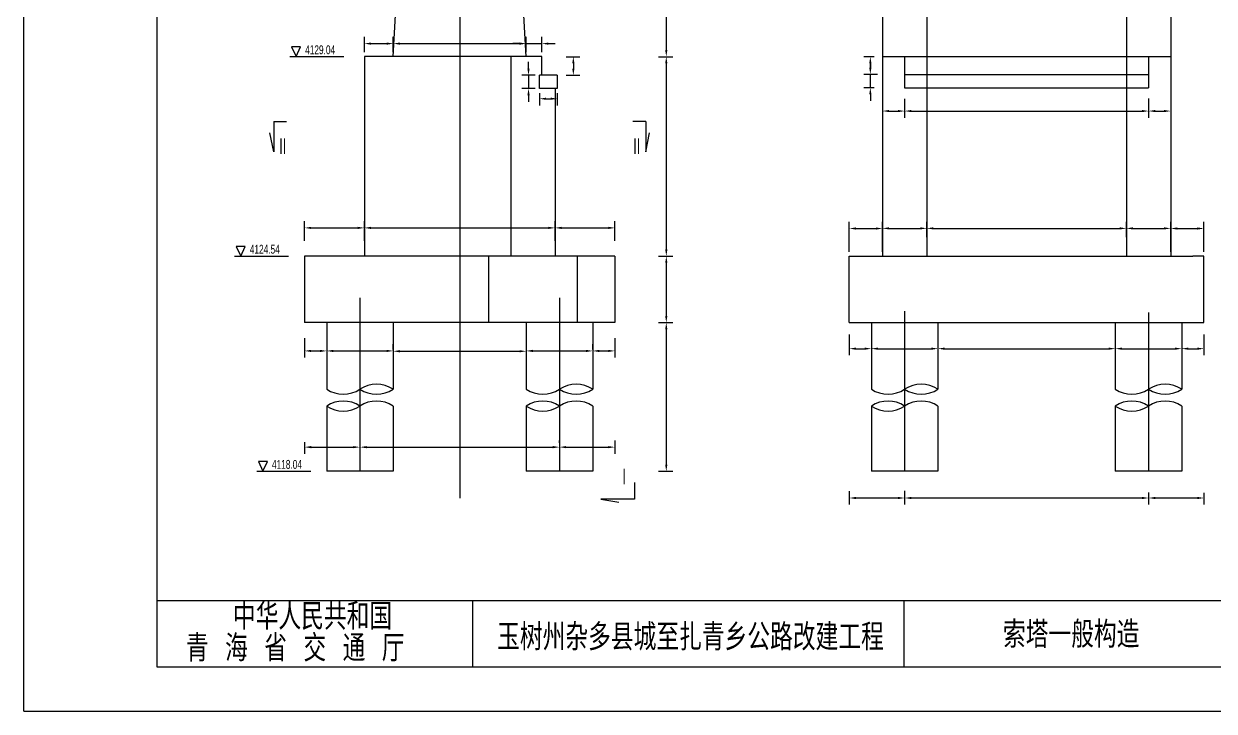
# Model space of a CAD drawing. Extents: x 5047 to 9247, y -2333 to 637.
# Drawn here: x 5047 to 7732, y -2333 to -782 of the extents above; entities that cross this region are included whole.
import ezdxf
from ezdxf.enums import TextEntityAlignment as Align

# ---------------------------------------------------------------- set-up
doc = ezdxf.new("R2010")
doc.units = 0
doc.layers.get('0').update_dxf_attribs({"linetype": 'CONTINUOUS'})
doc.layers.get('DEFPOINTS').update_dxf_attribs({"linetype": 'CONTINUOUS'})
doc.layers.add('JDX', color=6, linetype='CONTINUOUS')
doc.styles.add('GGX1', font='romanc.shx', dxfattribs={"bigfont": 'dk.shx'})
doc.styles.get("Standard").update_dxf_attribs({"font": 'stxt.shx', "width": 0.8, "bigfont": 'dk.shx'})
doc.dimstyles.get("Standard").update_dxf_attribs({"dimtxt": 0.18, "dimasz": 0.18, "dimexe": 0.18, "dimexo": 0.0625, "dimgap": 0.09, "dimtad": 0, "dimtih": 1, "dimtoh": 1, "dimdec": 4, "dimzin": 0, "dimdsep": 46, "dimtxsty": 'Standard', "dimcen": 0.09, "dimadec": 0, "dimazin": 0, "dimtfac": 1, "dimtdec": 4, "dimtofl": 0, "dimtmove": 0, "dimatfit": 3, "dimfxl": 0, "dimtolj": 1, "dimtzin": 0, "dimarcsym": 0})

# ---------------------------------------------------------------- blocks, each defined once
blk = doc.blocks.new('*D18')
at = {"color": 2}
for p, q in [((6496.4, -1471.5), (6496.4, -1776.9)), ((6478.8, -1791.9), (6511.4, -1791.9))]:
    blk.add_line(p, q, dxfattribs=at)
for points in [[(6493.9, -1471.5), (6498.9, -1471.5), (6496.4, -1456.5)], [(6493.9, -1776.9), (6498.9, -1776.9), (6496.4, -1791.9)]]:
    blk.add_solid(points, dxfattribs=at)
at = {"layer": 'DEFPOINTS', "color": 0}
for p in [(6468.8, -1456.5), (6468.8, -1791.9), (6496.4, -1791.9)]:
    blk.add_point(p, dxfattribs=at)
blk = doc.blocks.new('*D19')
at = {"color": 2}
for p, q in [((5680.5, -1272.3), (5680.5, -1227.8)), ((5815.5, -1272.3), (5815.5, -1227.8)), ((5695.5, -1242.8), (5800.5, -1242.8))]:
    blk.add_line(p, q, dxfattribs=at)
for points in [[(5695.5, -1240.3), (5695.5, -1245.3), (5680.5, -1242.8)], [(5800.5, -1240.3), (5800.5, -1245.3), (5815.5, -1242.8)]]:
    blk.add_solid(points, dxfattribs=at)
at = {"layer": 'DEFPOINTS', "color": 0}
for p in [(5815.5, -1242.8), (5680.5, -1282.3), (5815.5, -1282.3)]:
    blk.add_point(p, dxfattribs=at)
blk = doc.blocks.new('*D20')
at = {"color": 2}
for p, q in [((5745.5, -1520.4), (5865.5, -1520.4)), ((5880.5, -1516.9), (5880.5, -1505.4))]:
    blk.add_line(p, q, dxfattribs=at)
for points in [[(5745.5, -1517.9), (5745.5, -1522.9), (5730.5, -1520.4)], [(5865.5, -1517.9), (5865.5, -1522.9), (5880.5, -1520.4)]]:
    blk.add_solid(points, dxfattribs=at)
at = {"layer": 'DEFPOINTS', "color": 0}
for p in [(5730.5, -1481.6), (5880.5, -1520.4), (5880.5, -1526.9)]:
    blk.add_point(p, dxfattribs=at)
blk = doc.blocks.new('*D21')
at = {"color": 2}
for p, q in [((5680.5, -1491.6), (5680.5, -1535.4)), ((5730.5, -1491.6), (5730.5, -1535.4)), ((5695.5, -1520.4), (5715.5, -1520.4))]:
    blk.add_line(p, q, dxfattribs=at)
for points in [[(5695.5, -1517.9), (5695.5, -1522.9), (5680.5, -1520.4)], [(5715.5, -1517.9), (5715.5, -1522.9), (5730.5, -1520.4)]]:
    blk.add_solid(points, dxfattribs=at)
at = {"layer": 'DEFPOINTS', "color": 0}
for p in [(5680.5, -1481.6), (5730.5, -1481.6), (5730.5, -1520.4)]:
    blk.add_point(p, dxfattribs=at)
blk = doc.blocks.new('*D24')
at = {"color": 2}
for p, q in [((7634, -951.2), (7634, -994.2)), ((7599, -979.2), (7619, -979.2))]:
    blk.add_line(p, q, dxfattribs=at)
for points in [[(7599, -976.7), (7599, -981.7), (7584, -979.2)], [(7619, -976.7), (7619, -981.7), (7634, -979.2)]]:
    blk.add_solid(points, dxfattribs=at)
at = {"layer": 'DEFPOINTS', "color": 0}
for p in [(7584, -941.2), (7634, -941.2), (7634, -979.2)]:
    blk.add_point(p, dxfattribs=at)
blk = doc.blocks.new('*D26')
at = {"color": 2}
for p, q in [((7634, -1264.1), (7634, -1228.9)), ((7549, -1243.9), (7619, -1243.9))]:
    blk.add_line(p, q, dxfattribs=at)
for points in [[(7549, -1241.4), (7549, -1246.4), (7534, -1243.9)], [(7619, -1241.4), (7619, -1246.4), (7634, -1243.9)]]:
    blk.add_solid(points, dxfattribs=at)
at = {"layer": 'DEFPOINTS', "color": 0}
for p in [(7634, -1243.9), (7534, -1274.1), (7634, -1274.1)]:
    blk.add_point(p, dxfattribs=at)
blk = doc.blocks.new('*D27')
at = {"color": 2}
for p, q in [((7659, -1483.7), (7659, -1530.3)), ((7524, -1515.3), (7644, -1515.3))]:
    blk.add_line(p, q, dxfattribs=at)
for points in [[(7524, -1512.8), (7524, -1517.8), (7509, -1515.3)], [(7644, -1512.8), (7644, -1517.8), (7659, -1515.3)]]:
    blk.add_solid(points, dxfattribs=at)
at = {"layer": 'DEFPOINTS', "color": 0}
for p in [(7509, -1473.7), (7659, -1473.7), (7659, -1515.3)]:
    blk.add_point(p, dxfattribs=at)
blk = doc.blocks.new('*D28')
at = {"color": 2}
for p, q in [((6478.8, 58.5), (6511.4, 58.5)), ((6496.4, 43.5), (6496.4, -841.5)), ((6478.8, -856.5), (6511.4, -856.5))]:
    blk.add_line(p, q, dxfattribs=at)
for points in [[(6493.9, 43.5), (6498.9, 43.5), (6496.4, 58.5)], [(6493.9, -841.5), (6498.9, -841.5), (6496.4, -856.5)]]:
    blk.add_solid(points, dxfattribs=at)
at = {"layer": 'DEFPOINTS', "color": 0}
for p in [(6468.8, 58.5), (6468.8, -856.5), (6496.4, -856.5)]:
    blk.add_point(p, dxfattribs=at)
blk = doc.blocks.new('*D29')
at = {"color": 2}
for p, q in [((6496.4, -871.5), (6496.4, -1291.5)), ((6478.8, -1306.5), (6511.4, -1306.5))]:
    blk.add_line(p, q, dxfattribs=at)
for points in [[(6493.9, -871.5), (6498.9, -871.5), (6496.4, -856.5)], [(6493.9, -1291.5), (6498.9, -1291.5), (6496.4, -1306.5)]]:
    blk.add_solid(points, dxfattribs=at)
at = {"layer": 'DEFPOINTS', "color": 0}
for p in [(6468.8, -856.5), (6468.8, -1306.5), (6496.4, -1306.5)]:
    blk.add_point(p, dxfattribs=at)
blk = doc.blocks.new('*D30')
at = {"color": 2}
for p, q in [((6380.5, -1272.3), (6380.5, -1227.8)), ((6260.5, -1242.8), (6365.5, -1242.8))]:
    blk.add_line(p, q, dxfattribs=at)
for points in [[(6260.5, -1240.3), (6260.5, -1245.3), (6245.5, -1242.8)], [(6365.5, -1240.3), (6365.5, -1245.3), (6380.5, -1242.8)]]:
    blk.add_solid(points, dxfattribs=at)
at = {"layer": 'DEFPOINTS', "color": 0}
for p in [(6380.5, -1242.8), (6245.5, -1282.3), (6380.5, -1282.3)]:
    blk.add_point(p, dxfattribs=at)
blk = doc.blocks.new('*D31')
at = {"color": 2}
for p, q in [((6245.5, -1272.3), (6245.5, -1227.8)), ((5830.5, -1242.8), (6230.5, -1242.8))]:
    blk.add_line(p, q, dxfattribs=at)
for points in [[(5830.5, -1240.3), (5830.5, -1245.3), (5815.5, -1242.8)], [(6230.5, -1240.3), (6230.5, -1245.3), (6245.5, -1242.8)]]:
    blk.add_solid(points, dxfattribs=at)
at = {"layer": 'DEFPOINTS', "color": 0}
for p in [(6245.5, -1242.8), (5815.5, -1282.3), (6245.5, -1282.3)]:
    blk.add_point(p, dxfattribs=at)
blk = doc.blocks.new('*D32')
at = {"color": 2}
for p, q in [((6496.4, -1321.5), (6496.4, -1441.5)), ((6478.8, -1456.5), (6511.4, -1456.5))]:
    blk.add_line(p, q, dxfattribs=at)
for points in [[(6493.9, -1321.5), (6498.9, -1321.5), (6496.4, -1306.5)], [(6493.9, -1441.5), (6498.9, -1441.5), (6496.4, -1456.5)]]:
    blk.add_solid(points, dxfattribs=at)
at = {"layer": 'DEFPOINTS', "color": 0}
for p in [(6468.8, -1306.5), (6468.8, -1456.5), (6496.4, -1456.5)]:
    blk.add_point(p, dxfattribs=at)
blk = doc.blocks.new('*D33')
at = {"color": 2}
for p, q in [((6380.5, -1491.6), (6380.5, -1535.4)), ((6345.5, -1520.4), (6365.5, -1520.4))]:
    blk.add_line(p, q, dxfattribs=at)
for points in [[(6345.5, -1517.9), (6345.5, -1522.9), (6330.5, -1520.4)], [(6365.5, -1517.9), (6365.5, -1522.9), (6380.5, -1520.4)]]:
    blk.add_solid(points, dxfattribs=at)
at = {"layer": 'DEFPOINTS', "color": 0}
for p in [(6380.5, -1481.6), (6330.5, -1526.9), (6380.5, -1520.4)]:
    blk.add_point(p, dxfattribs=at)
blk = doc.blocks.new('*D34')
at = {"color": 2}
for p, q in [((6270.3, -856.5), (6301.8, -856.5)), ((6286.8, -871.5), (6286.8, -883.5)), ((6270.3, -898.5), (6301.8, -898.5))]:
    blk.add_line(p, q, dxfattribs=at)
for points in [[(6284.3, -871.5), (6289.3, -871.5), (6286.8, -856.5)], [(6284.3, -883.5), (6289.3, -883.5), (6286.8, -898.5)]]:
    blk.add_solid(points, dxfattribs=at)
at = {"layer": 'DEFPOINTS', "color": 0}
for p in [(6260.3, -856.5), (6260.3, -898.5), (6286.8, -898.5)]:
    blk.add_point(p, dxfattribs=at)
blk = doc.blocks.new('*D35')
at = {"color": 2}
for p, q in [((7534, -1264.1), (7534, -1228.9)), ((7099, -1243.9), (7519, -1243.9))]:
    blk.add_line(p, q, dxfattribs=at)
for points in [[(7099, -1241.4), (7099, -1246.4), (7084, -1243.9)], [(7519, -1241.4), (7519, -1246.4), (7534, -1243.9)]]:
    blk.add_solid(points, dxfattribs=at)
at = {"layer": 'DEFPOINTS', "color": 0}
for p in [(7534, -1243.9), (7084, -1274.1), (7534, -1274.1)]:
    blk.add_point(p, dxfattribs=at)
blk = doc.blocks.new('*D36')
at = {"color": 2}
for p, q in [((7509, -1483.7), (7509, -1530.3)), ((7124, -1515.3), (7494, -1515.3))]:
    blk.add_line(p, q, dxfattribs=at)
for points in [[(7124, -1512.8), (7124, -1517.8), (7109, -1515.3)], [(7494, -1512.8), (7494, -1517.8), (7509, -1515.3)]]:
    blk.add_solid(points, dxfattribs=at)
at = {"layer": 'DEFPOINTS', "color": 0}
for p in [(7109, -1473.7), (7509, -1473.7), (7509, -1515.3)]:
    blk.add_point(p, dxfattribs=at)
blk = doc.blocks.new('*D37')
at = {"color": 2}
for p, q in [((6909, -1483.7), (6909, -1530.3)), ((6959, -1483.7), (6959, -1530.3)), ((6924, -1515.3), (6944, -1515.3))]:
    blk.add_line(p, q, dxfattribs=at)
for points in [[(6924, -1512.8), (6924, -1517.8), (6909, -1515.3)], [(6944, -1512.8), (6944, -1517.8), (6959, -1515.3)]]:
    blk.add_solid(points, dxfattribs=at)
at = {"layer": 'DEFPOINTS', "color": 0}
for p in [(6909, -1473.7), (6959, -1473.7), (6959, -1515.3)]:
    blk.add_point(p, dxfattribs=at)
blk = doc.blocks.new('*D38')
at = {"color": 2}
for p, q in [((7109, -1483.7), (7109, -1530.3)), ((6974, -1515.3), (7094, -1515.3))]:
    blk.add_line(p, q, dxfattribs=at)
for points in [[(6974, -1512.8), (6974, -1517.8), (6959, -1515.3)], [(7094, -1512.8), (7094, -1517.8), (7109, -1515.3)]]:
    blk.add_solid(points, dxfattribs=at)
at = {"layer": 'DEFPOINTS', "color": 0}
for p in [(6959, -1473.7), (7109, -1473.7), (7109, -1515.3)]:
    blk.add_point(p, dxfattribs=at)
blk = doc.blocks.new('*D39')
at = {"color": 2}
for p, q in [((7084, -1264.1), (7084, -1228.9)), ((6999, -1243.9), (7069, -1243.9))]:
    blk.add_line(p, q, dxfattribs=at)
for points in [[(6999, -1241.4), (6999, -1246.4), (6984, -1243.9)], [(7069, -1241.4), (7069, -1246.4), (7084, -1243.9)]]:
    blk.add_solid(points, dxfattribs=at)
at = {"layer": 'DEFPOINTS', "color": 0}
for p in [(7084, -1243.9), (6984, -1274.1), (7084, -1274.1)]:
    blk.add_point(p, dxfattribs=at)
blk = doc.blocks.new('*D40')
at = {"color": 2}
for p, q in [((7584, -951.2), (7584, -994.2)), ((7049, -979.2), (7569, -979.2))]:
    blk.add_line(p, q, dxfattribs=at)
for points in [[(7049, -976.7), (7049, -981.7), (7034, -979.2)], [(7569, -976.7), (7569, -981.7), (7584, -979.2)]]:
    blk.add_solid(points, dxfattribs=at)
at = {"layer": 'DEFPOINTS', "color": 0}
for p in [(7034, -941.4), (7584, -941.2), (7584, -979.2)]:
    blk.add_point(p, dxfattribs=at)
blk = doc.blocks.new('*D41')
at = {"color": 2}
for p, q in [((6984, -951.4), (6984, -994.2)), ((7034, -951.4), (7034, -994.2)), ((6999, -979.2), (7019, -979.2))]:
    blk.add_line(p, q, dxfattribs=at)
for points in [[(6999, -976.7), (6999, -981.7), (6984, -979.2)], [(7019, -976.7), (7019, -981.7), (7034, -979.2)]]:
    blk.add_solid(points, dxfattribs=at)
at = {"layer": 'DEFPOINTS', "color": 0}
for p in [(6984, -941.4), (7034, -941.4), (7034, -979.2)]:
    blk.add_point(p, dxfattribs=at)
blk = doc.blocks.new('*D58')
at = {"color": 2}
for p, q in [((7709, -1483.7), (7709, -1530.3)), ((7674, -1515.3), (7694, -1515.3))]:
    blk.add_line(p, q, dxfattribs=at)
for points in [[(7674, -1512.8), (7674, -1517.8), (7659, -1515.3)], [(7694, -1512.8), (7694, -1517.8), (7709, -1515.3)]]:
    blk.add_solid(points, dxfattribs=at)
at = {"layer": 'DEFPOINTS', "color": 0}
for p in [(7659, -1473.7), (7709, -1473.7), (7709, -1515.3)]:
    blk.add_point(p, dxfattribs=at)
blk = doc.blocks.new('*D62')
at = {"color": 2}
for p, q in [((6195.5, -1520.4), (6315.5, -1520.4)), ((6330.5, -1516.9), (6330.5, -1505.4))]:
    blk.add_line(p, q, dxfattribs=at)
for points in [[(6195.5, -1517.9), (6195.5, -1522.9), (6180.5, -1520.4)], [(6315.5, -1517.9), (6315.5, -1522.9), (6330.5, -1520.4)]]:
    blk.add_solid(points, dxfattribs=at)
at = {"layer": 'DEFPOINTS', "color": 0}
for p in [(6180.5, -1481.6), (6330.5, -1520.4), (6330.5, -1526.9)]:
    blk.add_point(p, dxfattribs=at)
blk = doc.blocks.new('*D63')
at = {"color": 2}
for p, q in [((5880.5, -1466.5), (5880.5, -1536.1)), ((6180.5, -1466.5), (6180.5, -1536.1)), ((5895.5, -1521.1), (6165.5, -1521.1))]:
    blk.add_line(p, q, dxfattribs=at)
for points in [[(5895.5, -1518.6), (5895.5, -1523.6), (5880.5, -1521.1)], [(6165.5, -1518.6), (6165.5, -1523.6), (6180.5, -1521.1)]]:
    blk.add_solid(points, dxfattribs=at)
at = {"layer": 'DEFPOINTS', "color": 0}
for p in [(5880.5, -1456.5), (6180.5, -1456.5), (6180.5, -1521.1)]:
    blk.add_point(p, dxfattribs=at)
blk = doc.blocks.new('*D64')
at = {"color": 2}
for p, q in [((5805.5, -1726.2), (5805.5, -1752.5)), ((5820.5, -1737.5), (6240.5, -1737.5)), ((6255.5, -1727.5), (6255.5, -1722.5))]:
    blk.add_line(p, q, dxfattribs=at)
for points in [[(5820.5, -1735), (5820.5, -1740), (5805.5, -1737.5)], [(6240.5, -1735), (6240.5, -1740), (6255.5, -1737.5)]]:
    blk.add_solid(points, dxfattribs=at)
at = {"layer": 'DEFPOINTS', "color": 0}
for p in [(5805.5, -1716.2), (6255.5, -1737.5), (6255.5, -1737.5)]:
    blk.add_point(p, dxfattribs=at)
blk = doc.blocks.new('*D65')
at = {"color": 2}
for p, q in [((6255.5, -1727.5), (6255.5, -1722.5)), ((6270.5, -1737.5), (6365.5, -1737.5)), ((6380.5, -1722.3), (6380.5, -1752.5))]:
    blk.add_line(p, q, dxfattribs=at)
for points in [[(6270.5, -1735), (6270.5, -1740), (6255.5, -1737.5)], [(6365.5, -1735), (6365.5, -1740), (6380.5, -1737.5)]]:
    blk.add_solid(points, dxfattribs=at)
at = {"layer": 'DEFPOINTS', "color": 0}
for p in [(6380.5, -1712.3), (6255.5, -1737.5), (6380.5, -1737.5)]:
    blk.add_point(p, dxfattribs=at)
blk = doc.blocks.new('*D66')
at = {"color": 2}
for p, q in [((6909, -1836.9), (6909, -1867.2)), ((6924, -1852.2), (7019, -1852.2)), ((7034, -1835.8), (7034, -1867.2))]:
    blk.add_line(p, q, dxfattribs=at)
for points in [[(6924, -1849.7), (6924, -1854.7), (6909, -1852.2)], [(7019, -1849.7), (7019, -1854.7), (7034, -1852.2)]]:
    blk.add_solid(points, dxfattribs=at)
at = {"layer": 'DEFPOINTS', "color": 0}
for p in [(6909, -1826.9), (7034, -1825.8), (7034, -1852.2)]:
    blk.add_point(p, dxfattribs=at)
blk = doc.blocks.new('*D67')
at = {"color": 2}
for p, q in [((7034, -1835.8), (7034, -1867.2)), ((7049, -1852.2), (7569, -1852.2)), ((7584, -1839.6), (7584, -1867.2))]:
    blk.add_line(p, q, dxfattribs=at)
for points in [[(7049, -1849.7), (7049, -1854.7), (7034, -1852.2)], [(7569, -1849.7), (7569, -1854.7), (7584, -1852.2)]]:
    blk.add_solid(points, dxfattribs=at)
at = {"layer": 'DEFPOINTS', "color": 0}
for p in [(7034, -1825.8), (7584, -1829.6), (7584, -1852.2)]:
    blk.add_point(p, dxfattribs=at)
blk = doc.blocks.new('*D68')
at = {"color": 2}
for p, q in [((7584, -1839.6), (7584, -1867.2)), ((7599, -1852.2), (7694, -1852.2)), ((7709, -1840.9), (7709, -1867.2))]:
    blk.add_line(p, q, dxfattribs=at)
for points in [[(7599, -1849.7), (7599, -1854.7), (7584, -1852.2)], [(7694, -1849.7), (7694, -1854.7), (7709, -1852.2)]]:
    blk.add_solid(points, dxfattribs=at)
at = {"layer": 'DEFPOINTS', "color": 0}
for p in [(7584, -1829.6), (7709, -1830.9), (7709, -1852.2)]:
    blk.add_point(p, dxfattribs=at)
blk = doc.blocks.new('*D69')
at = {"color": 2}
for p, q in [((6909, -1296.5), (6909, -1229.2)), ((6984, -1296.5), (6984, -1229.2)), ((6924, -1244.2), (6969, -1244.2))]:
    blk.add_line(p, q, dxfattribs=at)
for points in [[(6924, -1241.7), (6924, -1246.7), (6909, -1244.2)], [(6969, -1241.7), (6969, -1246.7), (6984, -1244.2)]]:
    blk.add_solid(points, dxfattribs=at)
at = {"layer": 'DEFPOINTS', "color": 0}
for p in [(6984, -1244.2), (6909, -1306.5), (6984, -1306.5)]:
    blk.add_point(p, dxfattribs=at)
blk = doc.blocks.new('*D70')
at = {"color": 2}
for p, q in [((7634, -1296.5), (7634, -1229.2)), ((7709, -1296.5), (7709, -1229.2)), ((7649, -1244.2), (7694, -1244.2))]:
    blk.add_line(p, q, dxfattribs=at)
for points in [[(7649, -1241.7), (7649, -1246.7), (7634, -1244.2)], [(7694, -1241.7), (7694, -1246.7), (7709, -1244.2)]]:
    blk.add_solid(points, dxfattribs=at)
at = {"layer": 'DEFPOINTS', "color": 0}
for p in [(7709, -1244.2), (7634, -1306.5), (7709, -1306.5)]:
    blk.add_point(p, dxfattribs=at)
blk = doc.blocks.new('*D71')
at = {"color": 2}
for p, q in [((5815.5, -846.5), (5815.5, -812)), ((5830.5, -827), (5865.8, -827)), ((5880.8, -846.5), (5880.8, -812))]:
    blk.add_line(p, q, dxfattribs=at)
for points in [[(5830.5, -824.5), (5830.5, -829.5), (5815.5, -827)], [(5865.8, -824.5), (5865.8, -829.5), (5880.8, -827)]]:
    blk.add_solid(points, dxfattribs=at)
at = {"layer": 'DEFPOINTS', "color": 0}
for p in [(5880.8, -827), (5815.5, -856.5), (5880.8, -856.5)]:
    blk.add_point(p, dxfattribs=at)
blk = doc.blocks.new('*D72')
at = {"color": 2}
for p, q in [((5880.8, -846.5), (5880.8, -812)), ((5895.8, -827), (6165.3, -827)), ((6180.3, -846.5), (6180.3, -812))]:
    blk.add_line(p, q, dxfattribs=at)
for points in [[(5895.8, -824.5), (5895.8, -829.5), (5880.8, -827)], [(6165.3, -824.5), (6165.3, -829.5), (6180.3, -827)]]:
    blk.add_solid(points, dxfattribs=at)
at = {"layer": 'DEFPOINTS', "color": 0}
for p in [(6180.3, -827), (5880.8, -856.5), (6180.3, -856.5)]:
    blk.add_point(p, dxfattribs=at)
blk = doc.blocks.new('*D73')
at = {"color": 2}
for p, q in [((6956.6, -881.5), (6956.6, -866.5)), ((6972.8, -896.5), (6941.6, -896.5)), ((6956.6, -926.5), (6956.6, -896.5)), ((6965.4, -926.5), (6941.6, -926.5)), ((6956.6, -941.5), (6956.6, -956.5))]:
    blk.add_line(p, q, dxfattribs=at)
for points in [[(6954.1, -881.5), (6959.1, -881.5), (6956.6, -896.5)], [(6954.1, -941.5), (6959.1, -941.5), (6956.6, -926.5)]]:
    blk.add_solid(points, dxfattribs=at)
at = {"layer": 'DEFPOINTS', "color": 0}
for p in [(6956.6, -896.5), (6982.8, -896.5), (6975.4, -926.5)]:
    blk.add_point(p, dxfattribs=at)
blk = doc.blocks.new('*D74')
at = {"color": 2}
for p, q in [((6965.4, -856.5), (6941.6, -856.5)), ((6956.6, -871.5), (6956.6, -881.5)), ((6965.4, -896.5), (6941.6, -896.5))]:
    blk.add_line(p, q, dxfattribs=at)
for points in [[(6954.1, -871.5), (6959.1, -871.5), (6956.6, -856.5)], [(6954.1, -881.5), (6959.1, -881.5), (6956.6, -896.5)]]:
    blk.add_solid(points, dxfattribs=at)
at = {"layer": 'DEFPOINTS', "color": 0}
for p in [(6975.4, -856.5), (6956.6, -896.5), (6975.4, -896.5)]:
    blk.add_point(p, dxfattribs=at)
blk = doc.blocks.new('*D75')
at = {"color": 2}
for p, q in [((6210.5, -938.5), (6210.5, -966.4)), ((6250.5, -938.5), (6250.5, -966.4)), ((6225.5, -951.4), (6235.5, -951.4))]:
    blk.add_line(p, q, dxfattribs=at)
for points in [[(6225.5, -948.9), (6225.5, -953.9), (6210.5, -951.4)], [(6235.5, -948.9), (6235.5, -953.9), (6250.5, -951.4)]]:
    blk.add_solid(points, dxfattribs=at)
at = {"layer": 'DEFPOINTS', "color": 0}
for p in [(6210.5, -928.5), (6250.5, -928.5), (6250.5, -951.4)]:
    blk.add_point(p, dxfattribs=at)
blk = doc.blocks.new('*D76')
at = {"color": 2}
for p, q in [((6185.7, -883.5), (6185.7, -868.5)), ((6200.5, -898.5), (6170.7, -898.5)), ((6185.7, -898.5), (6185.7, -928.5)), ((6200.5, -928.5), (6170.7, -928.5)), ((6185.7, -943.5), (6185.7, -958.5))]:
    blk.add_line(p, q, dxfattribs=at)
for points in [[(6183.2, -883.5), (6188.2, -883.5), (6185.7, -898.5)], [(6183.2, -943.5), (6188.2, -943.5), (6185.7, -928.5)]]:
    blk.add_solid(points, dxfattribs=at)
at = {"layer": 'DEFPOINTS', "color": 0}
for p in [(6210.5, -898.5), (6185.7, -928.5), (6210.5, -928.5)]:
    blk.add_point(p, dxfattribs=at)
blk = doc.blocks.new('*D77')
at = {"color": 2}
for p, q in [((6165.3, -827.1), (6150.3, -827.1)), ((6180.3, -846.5), (6180.3, -812.1)), ((6180.3, -827.1), (6215.5, -827.1)), ((6215.5, -846.5), (6215.5, -812.1)), ((6230.5, -827.1), (6245.5, -827.1))]:
    blk.add_line(p, q, dxfattribs=at)
for points in [[(6165.3, -824.6), (6165.3, -829.6), (6180.3, -827.1)], [(6230.5, -824.6), (6230.5, -829.6), (6215.5, -827.1)]]:
    blk.add_solid(points, dxfattribs=at)
at = {"layer": 'DEFPOINTS', "color": 0}
for p in [(6215.5, -827.1), (6180.3, -856.5), (6215.5, -856.5)]:
    blk.add_point(p, dxfattribs=at)

msp = doc.modelspace()

# ---------------------------------------------------------------- linework, layer by layer
at = {"color": 6, "linetype": 'Continuous'}
for p, q in [((5347.47511, 536.76313), (5347.47511, -2233.23687)), ((5347.47511, -2233.23687), (9147.47511, -2233.23687))]:
    msp.add_line(p, q, dxfattribs=at)
at = {"color": 3}
for p, q in [((6030.54051, 143.87588), (6030.54051, -1852.49037)), ((5805.54051, -1400.37249), (5805.54051, -1791.8781)), ((6255.54051, -1400.37249), (6255.54051, -1791.8781)), ((7033.98442, -1430.36545), (7033.98442, -1791.8781)), ((7583.98442, -1433.68542), (7583.98442, -1791.8781))]:
    msp.add_line(p, q, dxfattribs=at)
for p, q in [((5880.77051, -856.48682), (5930.54051, 58.51318)), ((6180.31051, -856.48682), (6130.54051, 58.51318)), ((6215.54051, -856.48682), (5815.54051, -856.48682)), ((6215.54051, -898.48682), (6215.54051, -856.48682)), ((6983.98442, -856.48682), (7633.98442, -856.48682)), ((6983.98442, -856.48682), (6983.98442, -1306.48682)), ((7033.98442, -856.48682), (7033.98442, -926.48682)), ((7583.98442, -856.48682), (7583.98442, -926.48682)), ((7633.98442, -856.48682), (7633.98442, -1306.48682)), ((6250.54051, -898.48682), (6210.54051, -898.48682)), ((6210.54051, -928.48682), (6210.54051, -898.48682)), ((6250.54051, -898.48682), (6245.54051, -898.48682)), ((6250.54051, -898.48682), (6250.54051, -928.48682)), ((7033.98442, -896.48682), (7583.98442, -896.48682)), ((6250.54051, -928.48682), (6210.54051, -928.48682)), ((7033.98442, -926.48682), (7583.98442, -926.48682)), ((6380.54051, -1306.48682), (5680.54051, -1306.48682)), ((6908.98442, -1456.48682), (6908.98442, -1306.48682)), ((6908.98442, -1306.48682), (6933.98442, -1306.48682)), ((6933.98442, -1306.48682), (7683.98442, -1306.48682)), ((7708.98442, -1306.48682), (7683.98442, -1306.48682)), ((7708.98442, -1456.48682), (7708.98442, -1306.48682)), ((6380.54051, -1456.48682), (5680.54051, -1456.48682)), ((6908.98442, -1456.48682), (7708.98442, -1456.48682)), ((5880.54051, -1791.8781), (5730.54051, -1791.8781)), ((6330.54051, -1791.8781), (6180.54051, -1791.8781)), ((7108.98442, -1791.8781), (6958.98442, -1791.8781)), ((7658.98442, -1791.8781), (7508.98442, -1791.8781))]:
    msp.add_line(p, q)
at = {"color": 7}
for p, q in [((6983.98442, 58.51318), (6983.98442, -856.48682)), ((7083.98442, 58.51318), (7083.98442, -856.48682)), ((7533.98442, 58.51318), (7533.98442, -856.48682)), ((7633.98442, 58.51318), (7633.98442, -856.48682)), ((5815.54051, -856.48682), (5815.54051, -1306.48682)), ((6245.54051, -928.48682), (6245.54051, -1306.48682)), ((5680.54051, -1306.48682), (5680.54051, -1456.48682)), ((6380.54051, -1306.48682), (6380.54051, -1456.48682)), ((5730.54051, -1456.48682), (5730.54051, -1606.76454)), ((5880.54051, -1456.48682), (5880.54051, -1606.76454)), ((6180.54051, -1456.48682), (6180.54051, -1606.76454)), ((6330.54051, -1456.48682), (6330.54051, -1606.76454)), ((6958.98442, -1456.48682), (6958.98442, -1606.76454)), ((7108.98442, -1456.48682), (7108.98442, -1606.76454)), ((7508.98442, -1456.48682), (7508.98442, -1606.76454)), ((7658.98442, -1456.48682), (7658.98442, -1606.76454)), ((5730.54051, -1644.83532), (5730.54051, -1791.8781)), ((5880.54051, -1644.83532), (5880.54051, -1791.8781)), ((6180.54051, -1644.83532), (6180.54051, -1791.8781)), ((6330.54051, -1644.83532), (6330.54051, -1791.8781)), ((6958.98442, -1644.83532), (6958.98442, -1791.8781)), ((7108.98442, -1644.83532), (7108.98442, -1791.8781)), ((7508.98442, -1644.83532), (7508.98442, -1791.8781)), ((7658.98442, -1644.83532), (7658.98442, -1791.8781))]:
    msp.add_line(p, q, dxfattribs=at)
at = {"color": 2}
for p, q in [((5647.51138, -856.48682), (5769.51138, -856.48682)), ((5651.51138, -834.48682), (5661.51138, -856.48682)), ((5671.51138, -834.48682), (5651.51138, -834.48682)), ((5661.51138, -856.48682), (5671.51138, -834.48682)), ((5611.15104, -1003.04914), (5640.11506, -1003.04914)), ((5611.15104, -1003.04914), (5611.15104, -1070.9195)), ((6449.92998, -1003.04914), (6420.96595, -1003.04914)), ((6449.92998, -1003.04914), (6449.92998, -1070.9195)), ((5611.15104, -1070.9195), (5602.33786, -1028.33093)), ((6449.92998, -1070.9195), (6458.74315, -1028.33093)), ((5526.69509, -1284.48682), (5536.69509, -1306.48682)), ((5546.69509, -1284.48682), (5526.69509, -1284.48682)), ((5536.69509, -1306.48682), (5546.69509, -1284.48682)), ((5522.69509, -1306.48682), (5644.69509, -1306.48682)), ((5680.54051, -1726.15838), (5680.54051, -1752.45688)), ((5695.54051, -1737.45688), (5790.54051, -1737.45688)), ((5805.54051, -1726.15838), (5805.54051, -1752.45688)), ((5596.69509, -1769.8781), (5576.69509, -1769.8781)), ((5576.69509, -1769.8781), (5586.69509, -1791.8781)), ((5586.69509, -1791.8781), (5596.69509, -1769.8781)), ((5572.69509, -1791.8781), (5694.69509, -1791.8781)), ((6424.63659, -1817.51885), (6424.63659, -1854.99607)), ((6349.12986, -1854.99607), (6389.23593, -1861.48294)), ((6424.63659, -1854.99607), (6349.12986, -1854.99607)), ((5347.47511, -2233.23687), (5347.47511, -2233.23687))]:
    msp.add_line(p, q, dxfattribs=at)
at = {"color": 1}
for p, q in [((6145.54051, -856.48682), (6145.54051, -1306.48682)), ((7083.98442, -856.48682), (7083.98442, -1306.48682)), ((7533.98442, -856.48682), (7533.98442, -1306.48682)), ((6095.54051, -1306.48682), (6095.54051, -1456.48682)), ((6295.54051, -1306.48682), (6295.54051, -1456.48682))]:
    msp.add_line(p, q, dxfattribs=at)
at = {"color": 2, "linetype": 'Continuous'}
for points in [[(5047.47511, -2333.23687), (5047.47511, 636.76313)], [(5047.47511, -2333.23687), (9247.47511, -2333.23687)]]:
    msp.add_lwpolyline(points, dxfattribs=at)
at = {"color": 7, "linetype": 'Continuous'}
for points in [[(5347.47511, -2083.23687), (9147.47511, -2083.23687), (9147.47511, -2083.23687)], [(6060.20152, -2233.23687), (6060.20152, -2083.23687), (6060.20152, -2083.23687)], [(7033.05181, -2233.23687), (7033.05181, -2083.23687), (7033.05181, -2083.23687)]]:
    msp.add_lwpolyline(points, dxfattribs=at)
at = {"color": 2}
for centre, start, end in [((5768.04051, -1550.51975), 236.30748205, 303.69251795), ((5843.04051, -1663.00933), 56.30748205, 123.69251795), ((5843.04051, -1550.51975), 236.30748205, 303.69251795), ((6218.04051, -1550.51975), 236.30748205, 303.69251795), ((6293.04051, -1663.00933), 56.30748205, 123.69251795), ((6293.04051, -1550.51975), 236.30748205, 303.69251795), ((6996.48442, -1550.51975), 236.30748205, 303.69251795), ((7071.48442, -1663.00933), 56.30748205, 123.69251795), ((7071.48442, -1550.51975), 236.30748205, 303.69251795), ((7546.48442, -1550.51975), 236.30748205, 303.69251795), ((7621.48442, -1663.00933), 56.30748205, 123.69251795), ((7621.48442, -1550.51975), 236.30748205, 303.69251795), ((5768.04051, -1701.08011), 56.30748205, 123.69251795), ((5843.04051, -1701.08011), 56.30748205, 123.69251795), ((6218.04051, -1701.08011), 56.30748205, 123.69251795), ((6293.04051, -1701.08011), 56.30748205, 123.69251795), ((6996.48442, -1701.08011), 56.30748205, 123.69251795), ((7071.48442, -1701.08011), 56.30748205, 123.69251795), ((7546.48442, -1701.08011), 56.30748205, 123.69251795), ((7621.48442, -1701.08011), 56.30748205, 123.69251795), ((5768.04051, -1588.59054), 236.30748205, 303.69251795), ((6218.04051, -1588.59054), 236.30748205, 303.69251795), ((6996.48442, -1588.59054), 236.30748205, 303.69251795), ((7546.48442, -1588.59054), 236.30748205, 303.69251795)]:
    msp.add_arc(centre, 67.59975, start, end, dxfattribs=at)
for points in [[(5695.54051, -1734.95688), (5695.54051, -1739.95688), (5680.54051, -1737.45688)], [(5790.54051, -1734.95688), (5790.54051, -1739.95688), (5805.54051, -1737.45688)]]:
    msp.add_solid(points, dxfattribs=at)

# ---------------------------------------------------------------- texts
at = {"color": 2, "width": 0.7}
for s, p in [('4129.04', (5715.77104, -840.97672)), ('4124.54', (5590.95475, -1290.97672)), ('4118.04', (5640.95475, -1776.36799))]:
    msp.add_text(s, height=20, dxfattribs=at).set_placement(p, align=Align.MIDDLE)
at = {"color": 2, "text_generation_flag": 2, "width": 0.7}
msp.add_text('Ⅱ', height=40, rotation=180, dxfattribs=at).set_placement((5618.08339, -1036.86506))
at = {"color": 2, "width": 0.7}
msp.add_text('Ⅱ', height=40, rotation=180, dxfattribs=at).set_placement((6442.99763, -1036.86506))
at = {"color": 2, "style": 'GGX1', "width": 0.9}
for s, p in [('中华人民共和国', (5519.10215, -2149.51027)), ('青 海 省 交 通 厅', (5413.05978, -2221.04974))]:
    msp.add_text(s, height=60, dxfattribs=at).set_placement(p)
for s, p in [('玉树州杂多县城至扎青乡公路改建工程', (6550.95714, -2166.09805)), ('索塔一般构造', (7409.60013, -2160.31566))]:
    msp.add_text(s, height=60, dxfattribs=at).set_placement(p, align=Align.MIDDLE_CENTER)
at = {"layer": 'JDX', "color": 2, "width": 0.7}
msp.add_text('Ⅰ', height=40, dxfattribs=at).set_placement((6388.17865, -1825.27088))

# ---------------------------------------------------------------- dimensions: what is measured, and where the dimension line sits
for base, p1, p2, text, override, picture, middle in [((6496.37008, -856.48682), (6468.80393, 58.51318), (6468.80393, -856.48682), '915', {"dimtxt": 20, "dimasz": 15, "dimexe": 15, "dimexo": 10, "dimgap": 4.5, "dimtad": 1, "dimtih": 0, "dimtoh": 0, "dimzin": 8, "dimlunit": 6, "dimcen": 2.5, "dimclrd": 2, "dimclre": 2, "dimclrt": 2, "dimtofl": 1, "dimtmove": 2}, '*D28', (6481.87008, -398.98682)), ((6496.37008, -1791.8781), (6468.80393, -1456.48682), (6468.80393, -1791.8781), '500', {"dimtxt": 20, "dimasz": 15, "dimexe": 15, "dimexo": 10, "dimgap": 4.5, "dimtad": 1, "dimtih": 0, "dimtoh": 0, "dimzin": 8, "dimlunit": 6, "dimcen": 2.5, "dimse1": 1, "dimclrd": 2, "dimclre": 2, "dimclrt": 2, "dimtofl": 1, "dimtmove": 2}, '*D18', (6481.87008, -1624.18246))]:
    dim = msp.add_linear_dim(base=base, p1=p1, p2=p2, angle=90, text=text, dimstyle='Standard', override=override)
    dim.commit()
    dim.dimension.update_dxf_attribs({"geometry": picture, "text_midpoint": middle})
for base, p1, p2, text, picture, middle in [((5880.77051, -827.03486), (5815.54051, -856.48682), (5880.77051, -856.48682), '65', '*D71', (5848.15551, -812.53486)), ((6180.31051, -827.03486), (5880.77051, -856.48682), (6180.31051, -856.48682), '300', '*D72', (6030.54051, -812.53486))]:
    dim = msp.add_linear_dim(base=base, p1=p1, p2=p2, text=text, dimstyle='Standard', override={"dimtxt": 20, "dimasz": 15, "dimexe": 15, "dimexo": 10, "dimgap": 4.5, "dimtad": 1, "dimtih": 0, "dimtoh": 0, "dimzin": 8, "dimlunit": 6, "dimcen": 2.5, "dimclrd": 2, "dimclre": 2, "dimclrt": 2, "dimtofl": 1, "dimtmove": 2})
    dim.commit()
    dim.dimension.update_dxf_attribs({"geometry": picture, "text_midpoint": middle})
at = {"color": 2}
dim = msp.add_linear_dim(base=(6215.54051, -827.06494), p1=(6180.31051, -856.48682), p2=(6215.54051, -856.48682), text='35', dimstyle='Standard', override={"dimtxt": 20, "dimasz": 15, "dimexe": 15, "dimexo": 10, "dimgap": 4.5, "dimtad": 1, "dimtih": 0, "dimtoh": 0, "dimzin": 8, "dimlunit": 6, "dimcen": 2.5, "dimclrd": 2, "dimclre": 2, "dimclrt": 2, "dimtofl": 1, "dimtmove": 2}, dxfattribs=at)
dim.commit()
dim.dimension.update_dxf_attribs({"geometry": '*D77', "text_midpoint": (6197.92551, -812.56494)})
for base, p1, p2, override, picture, middle in [((6286.84961, -898.48682), (6260.32014, -856.48682), (6260.32014, -898.48682), {"dimtxt": 20, "dimasz": 15, "dimexe": 15, "dimexo": 10, "dimgap": 4.5, "dimtad": 1, "dimtih": 0, "dimtoh": 0, "dimzin": 8, "dimlunit": 6, "dimcen": 2.5, "dimclrd": 2, "dimclre": 2, "dimclrt": 2, "dimtofl": 1, "dimtmove": 2}, '*D34', (6272.34961, -877.48682)), ((6496.37008, -1306.48682), (6468.80393, -856.48682), (6468.80393, -1306.48682), {"dimtxt": 20, "dimasz": 15, "dimexe": 15, "dimexo": 10, "dimgap": 4.5, "dimtad": 1, "dimtih": 0, "dimtoh": 0, "dimzin": 8, "dimlunit": 6, "dimcen": 2.5, "dimse1": 1, "dimclrd": 2, "dimclre": 2, "dimclrt": 2, "dimtofl": 1, "dimtmove": 2}, '*D29', (6481.87008, -1081.48682)), ((6496.37008, -1456.48682), (6468.80393, -1306.48682), (6468.80393, -1456.48682), {"dimtxt": 20, "dimasz": 15, "dimexe": 15, "dimexo": 10, "dimgap": 4.5, "dimtad": 1, "dimtih": 0, "dimtoh": 0, "dimzin": 8, "dimlunit": 6, "dimcen": 2.5, "dimse1": 1, "dimclrd": 2, "dimclre": 2, "dimclrt": 2, "dimtofl": 1, "dimtmove": 2}, '*D32', (6481.87008, -1381.48682))]:
    dim = msp.add_linear_dim(base=base, p1=p1, p2=p2, angle=90, dimstyle='Standard', override=override)
    dim.commit()
    dim.dimension.update_dxf_attribs({"geometry": picture, "text_midpoint": middle})
dim = msp.add_linear_dim(base=(6956.55676, -896.48682), p1=(6975.35855, -856.48682), p2=(6975.35855, -896.48682), angle=90, text='42', dimstyle='Standard', override={"dimtxt": 20, "dimasz": 15, "dimexe": 15, "dimexo": 10, "dimgap": 4.5, "dimtad": 1, "dimtih": 0, "dimtoh": 0, "dimzin": 8, "dimlunit": 6, "dimcen": 2.5, "dimclrd": 2, "dimclre": 2, "dimclrt": 2, "dimtofl": 1, "dimtmove": 2}, dxfattribs=at)
dim.commit()
dim.dimension.update_dxf_attribs({"geometry": '*D74', "text_midpoint": (6942.05676, -876.48682)})
for base, p1, p2, picture, middle in [((6185.68976, -928.48682), (6210.54051, -898.48682), (6210.54051, -928.48682), '*D76', (6171.18976, -913.48682)), ((6956.55676, -896.48682), (6975.35855, -926.48682), (6982.77059, -896.48682), '*D73', (6942.05676, -911.48682))]:
    dim = msp.add_linear_dim(base=base, p1=p1, p2=p2, angle=90, dimstyle='Standard', override={"dimtxt": 20, "dimasz": 15, "dimexe": 15, "dimexo": 10, "dimgap": 4.5, "dimtad": 1, "dimtih": 0, "dimtoh": 0, "dimzin": 8, "dimlunit": 6, "dimcen": 2.5, "dimclrd": 2, "dimclre": 2, "dimclrt": 2, "dimtofl": 1, "dimtmove": 2}, dxfattribs=at)
    dim.commit()
    dim.dimension.update_dxf_attribs({"geometry": picture, "text_midpoint": middle})
dim = msp.add_linear_dim(base=(6250.54051, -951.41826), p1=(6210.54051, -928.48682), p2=(6250.54051, -928.48682), dimstyle='Standard', override={"dimtxt": 20, "dimasz": 15, "dimexe": 15, "dimexo": 10, "dimgap": 4.5, "dimtad": 1, "dimtih": 0, "dimtoh": 0, "dimzin": 8, "dimlunit": 6, "dimcen": 2.5, "dimclrd": 2, "dimclre": 2, "dimclrt": 2, "dimtofl": 1, "dimtmove": 2}, dxfattribs=at)
dim.commit()
dim.dimension.update_dxf_attribs({"geometry": '*D75', "text_midpoint": (6230.54051, -936.91826)})
for base, p1, p2, override, picture, middle in [((7033.98442, -979.20682), (6983.98442, -941.42688), (7033.98442, -941.42688), {"dimtxt": 20, "dimasz": 15, "dimexe": 15, "dimexo": 10, "dimgap": 4.5, "dimtad": 1, "dimtih": 0, "dimtoh": 0, "dimzin": 8, "dimlunit": 6, "dimcen": 2.5, "dimclrd": 2, "dimclre": 2, "dimclrt": 2, "dimtofl": 1, "dimtmove": 2}, '*D41', (7008.98442, -964.70682)), ((7583.98442, -979.20682), (7033.98442, -941.42688), (7583.98442, -941.24481), {"dimtxt": 20, "dimasz": 15, "dimexe": 15, "dimexo": 10, "dimgap": 4.5, "dimtad": 1, "dimtih": 0, "dimtoh": 0, "dimzin": 8, "dimlunit": 6, "dimcen": 2.5, "dimse1": 1, "dimclrd": 2, "dimclre": 2, "dimclrt": 2, "dimtofl": 1, "dimtmove": 2}, '*D40', (7308.98442, -964.70682)), ((7633.98442, -979.20682), (7583.98442, -941.24081), (7633.98442, -941.24081), {"dimtxt": 20, "dimasz": 15, "dimexe": 15, "dimexo": 10, "dimgap": 4.5, "dimtad": 1, "dimtih": 0, "dimtoh": 0, "dimzin": 8, "dimlunit": 6, "dimcen": 2.5, "dimse1": 1, "dimclrd": 2, "dimclre": 2, "dimclrt": 2, "dimtofl": 1, "dimtmove": 2}, '*D24', (7608.98442, -964.70682)), ((5815.54051, -1242.8076), (5680.54051, -1282.25357), (5815.54051, -1282.25357), {"dimtxt": 20, "dimasz": 15, "dimexe": 15, "dimexo": 10, "dimgap": 4.5, "dimtad": 1, "dimtih": 0, "dimtoh": 0, "dimzin": 8, "dimlunit": 6, "dimcen": 2.5, "dimclrd": 2, "dimclre": 2, "dimclrt": 2, "dimtofl": 1, "dimtmove": 2}, '*D19', (5748.04051, -1228.3076)), ((6245.54051, -1242.8076), (5815.54051, -1282.25357), (6245.54051, -1282.25357), {"dimtxt": 20, "dimasz": 15, "dimexe": 15, "dimexo": 10, "dimgap": 4.5, "dimtad": 1, "dimtih": 0, "dimtoh": 0, "dimzin": 8, "dimlunit": 6, "dimcen": 2.5, "dimse1": 1, "dimclrd": 2, "dimclre": 2, "dimclrt": 2, "dimtofl": 1, "dimtmove": 2}, '*D31', (6030.54051, -1228.3076)), ((6380.54051, -1242.8076), (6245.54051, -1282.25357), (6380.54051, -1282.25357), {"dimtxt": 20, "dimasz": 15, "dimexe": 15, "dimexo": 10, "dimgap": 4.5, "dimtad": 1, "dimtih": 0, "dimtoh": 0, "dimzin": 8, "dimlunit": 6, "dimcen": 2.5, "dimse1": 1, "dimclrd": 2, "dimclre": 2, "dimclrt": 2, "dimtofl": 1, "dimtmove": 2}, '*D30', (6313.04051, -1228.3076)), ((6983.98442, -1244.16206), (6908.98442, -1306.48682), (6983.98442, -1306.48682), {"dimtxt": 20, "dimasz": 15, "dimexe": 15, "dimexo": 10, "dimgap": 4.5, "dimtad": 1, "dimtih": 0, "dimtoh": 0, "dimzin": 8, "dimlunit": 6, "dimcen": 2.5, "dimclrd": 2, "dimclre": 2, "dimclrt": 2, "dimtofl": 1, "dimtmove": 2}, '*D69', (6946.48442, -1229.66206)), ((7083.98442, -1243.94665), (6983.98442, -1274.13897), (7083.98442, -1274.13897), {"dimtxt": 20, "dimasz": 15, "dimexe": 15, "dimexo": 10, "dimgap": 4.5, "dimtad": 1, "dimtih": 0, "dimtoh": 0, "dimzin": 8, "dimlunit": 6, "dimcen": 2.5, "dimse1": 1, "dimclrd": 2, "dimclre": 2, "dimclrt": 2, "dimtofl": 1, "dimtmove": 2}, '*D39', (7033.98442, -1229.44665)), ((7533.98442, -1243.94665), (7083.98442, -1274.13897), (7533.98442, -1274.13897), {"dimtxt": 20, "dimasz": 15, "dimexe": 15, "dimexo": 10, "dimgap": 4.5, "dimtad": 1, "dimtih": 0, "dimtoh": 0, "dimzin": 8, "dimlunit": 6, "dimcen": 2.5, "dimse1": 1, "dimclrd": 2, "dimclre": 2, "dimclrt": 2, "dimtofl": 1, "dimtmove": 2}, '*D35', (7308.98442, -1229.44665)), ((7633.98442, -1243.94665), (7533.98442, -1274.13897), (7633.98442, -1274.13897), {"dimtxt": 20, "dimasz": 15, "dimexe": 15, "dimexo": 10, "dimgap": 4.5, "dimtad": 1, "dimtih": 0, "dimtoh": 0, "dimzin": 8, "dimlunit": 6, "dimcen": 2.5, "dimse1": 1, "dimclrd": 2, "dimclre": 2, "dimclrt": 2, "dimtofl": 1, "dimtmove": 2}, '*D26', (7583.98442, -1229.44665)), ((7708.98442, -1244.16206), (7633.98442, -1306.48682), (7708.98442, -1306.48682), {"dimtxt": 20, "dimasz": 15, "dimexe": 15, "dimexo": 10, "dimgap": 4.5, "dimtad": 1, "dimtih": 0, "dimtoh": 0, "dimzin": 8, "dimlunit": 6, "dimcen": 2.5, "dimclrd": 2, "dimclre": 2, "dimclrt": 2, "dimtofl": 1, "dimtmove": 2}, '*D70', (7671.48442, -1229.66206)), ((6180.54051, -1521.12991), (5880.54051, -1456.48682), (6180.54051, -1456.48682), {"dimtxt": 20, "dimasz": 15, "dimexe": 15, "dimexo": 10, "dimgap": 4.5, "dimtad": 1, "dimtih": 0, "dimtoh": 0, "dimzin": 8, "dimlunit": 6, "dimcen": 2.5, "dimclrd": 2, "dimclre": 2, "dimclrt": 2, "dimtofl": 1, "dimtmove": 2}, '*D63', (6030.54051, -1506.62991)), ((6958.98442, -1515.27212), (6908.98442, -1473.72457), (6958.98442, -1473.72457), {"dimtxt": 20, "dimasz": 15, "dimexe": 15, "dimexo": 10, "dimgap": 4.5, "dimtad": 1, "dimtih": 0, "dimtoh": 0, "dimzin": 8, "dimlunit": 6, "dimcen": 2.5, "dimclrd": 2, "dimclre": 2, "dimclrt": 2, "dimtofl": 1, "dimtmove": 2}, '*D37', (6933.98442, -1500.77212)), ((7108.98442, -1515.27212), (6958.98442, -1473.72457), (7108.98442, -1473.72457), {"dimtxt": 20, "dimasz": 15, "dimexe": 15, "dimexo": 10, "dimgap": 4.5, "dimtad": 1, "dimtih": 0, "dimtoh": 0, "dimzin": 8, "dimlunit": 6, "dimcen": 2.5, "dimse1": 1, "dimclrd": 2, "dimclre": 2, "dimclrt": 2, "dimtofl": 1, "dimtmove": 2}, '*D38', (7033.98442, -1500.77212)), ((7508.98442, -1515.27212), (7108.98442, -1473.72457), (7508.98442, -1473.72457), {"dimtxt": 20, "dimasz": 15, "dimexe": 15, "dimexo": 10, "dimgap": 4.5, "dimtad": 1, "dimtih": 0, "dimtoh": 0, "dimzin": 8, "dimlunit": 6, "dimcen": 2.5, "dimse1": 1, "dimclrd": 2, "dimclre": 2, "dimclrt": 2, "dimtofl": 1, "dimtmove": 2}, '*D36', (7308.98442, -1500.77212)), ((7658.98442, -1515.27212), (7508.98442, -1473.72457), (7658.98442, -1473.72457), {"dimtxt": 20, "dimasz": 15, "dimexe": 15, "dimexo": 10, "dimgap": 4.5, "dimtad": 1, "dimtih": 0, "dimtoh": 0, "dimzin": 8, "dimlunit": 6, "dimcen": 2.5, "dimse1": 1, "dimclrd": 2, "dimclre": 2, "dimclrt": 2, "dimtofl": 1, "dimtmove": 2}, '*D27', (7583.98442, -1500.77212)), ((7708.98442, -1515.27212), (7658.98442, -1473.72457), (7708.98442, -1473.72457), {"dimtxt": 20, "dimasz": 15, "dimexe": 15, "dimexo": 10, "dimgap": 4.5, "dimtad": 1, "dimtih": 0, "dimtoh": 0, "dimzin": 8, "dimlunit": 6, "dimcen": 2.5, "dimse1": 1, "dimclrd": 2, "dimclre": 2, "dimclrt": 2, "dimtofl": 1, "dimtmove": 2}, '*D58', (7683.98442, -1500.77212)), ((5730.54051, -1520.42491), (5680.54051, -1481.58709), (5730.54051, -1481.58709), {"dimtxt": 20, "dimasz": 15, "dimexe": 15, "dimexo": 10, "dimgap": 4.5, "dimtad": 1, "dimtih": 0, "dimtoh": 0, "dimzin": 8, "dimlunit": 6, "dimcen": 2.5, "dimclrd": 2, "dimclre": 2, "dimclrt": 2, "dimtofl": 1, "dimtmove": 2}, '*D21', (5705.54051, -1505.92491)), ((5880.54051, -1520.42491), (5730.54051, -1481.58709), (5880.54051, -1526.92074), {"dimtxt": 20, "dimasz": 15, "dimexe": 15, "dimexo": 10, "dimgap": 4.5, "dimtad": 1, "dimtih": 0, "dimtoh": 0, "dimzin": 8, "dimlunit": 6, "dimcen": 2.5, "dimse1": 1, "dimclrd": 2, "dimclre": 2, "dimclrt": 2, "dimtofl": 1, "dimtmove": 2}, '*D20', (5805.54051, -1505.92491)), ((6330.54051, -1520.42491), (6180.54051, -1481.58709), (6330.54051, -1526.92074), {"dimtxt": 20, "dimasz": 15, "dimexe": 15, "dimexo": 10, "dimgap": 4.5, "dimtad": 1, "dimtih": 0, "dimtoh": 0, "dimzin": 8, "dimlunit": 6, "dimcen": 2.5, "dimse1": 1, "dimclrd": 2, "dimclre": 2, "dimclrt": 2, "dimtofl": 1, "dimtmove": 2}, '*D62', (6255.54051, -1505.92491)), ((6380.54051, -1520.42491), (6330.54051, -1526.92074), (6380.54051, -1481.58709), {"dimtxt": 20, "dimasz": 15, "dimexe": 15, "dimexo": 10, "dimgap": 4.5, "dimtad": 1, "dimtih": 0, "dimtoh": 0, "dimzin": 8, "dimlunit": 6, "dimcen": 2.5, "dimse1": 1, "dimclrd": 2, "dimclre": 2, "dimclrt": 2, "dimtofl": 1, "dimtmove": 2}, '*D33', (6355.54051, -1505.92491)), ((6255.54051, -1737.45688), (5805.54051, -1716.15838), (6255.54051, -1737.45688), {"dimtxt": 20, "dimasz": 15, "dimexe": 15, "dimexo": 10, "dimgap": 4.5, "dimtad": 1, "dimtih": 0, "dimtoh": 0, "dimzin": 8, "dimlunit": 6, "dimcen": 2.5, "dimclrd": 2, "dimclre": 2, "dimclrt": 2, "dimtofl": 1, "dimtmove": 2}, '*D64', (6030.54051, -1722.95688)), ((6380.54051, -1737.45688), (6255.54051, -1737.45688), (6380.54051, -1712.29842), {"dimtxt": 20, "dimasz": 15, "dimexe": 15, "dimexo": 10, "dimgap": 4.5, "dimtad": 1, "dimtih": 0, "dimtoh": 0, "dimzin": 8, "dimlunit": 6, "dimcen": 2.5, "dimclrd": 2, "dimclre": 2, "dimclrt": 2, "dimtofl": 1, "dimtmove": 2}, '*D65', (6318.04051, -1722.95688)), ((7033.98442, -1852.23299), (6908.98442, -1826.87395), (7033.98442, -1825.82866), {"dimtxt": 20, "dimasz": 15, "dimexe": 15, "dimexo": 10, "dimgap": 4.5, "dimtad": 1, "dimtih": 0, "dimtoh": 0, "dimzin": 8, "dimlunit": 6, "dimcen": 2.5, "dimclrd": 2, "dimclre": 2, "dimclrt": 2, "dimtofl": 1, "dimtmove": 2}, '*D66', (6971.48442, -1837.73299)), ((7583.98442, -1852.23299), (7033.98442, -1825.82866), (7583.98442, -1829.58805), {"dimtxt": 20, "dimasz": 15, "dimexe": 15, "dimexo": 10, "dimgap": 4.5, "dimtad": 1, "dimtih": 0, "dimtoh": 0, "dimzin": 8, "dimlunit": 6, "dimcen": 2.5, "dimclrd": 2, "dimclre": 2, "dimclrt": 2, "dimtofl": 1, "dimtmove": 2}, '*D67', (7308.98442, -1837.73299)), ((7708.98442, -1852.23299), (7583.98442, -1829.58805), (7708.98442, -1830.92935), {"dimtxt": 20, "dimasz": 15, "dimexe": 15, "dimexo": 10, "dimgap": 4.5, "dimtad": 1, "dimtih": 0, "dimtoh": 0, "dimzin": 8, "dimlunit": 6, "dimcen": 2.5, "dimclrd": 2, "dimclre": 2, "dimclrt": 2, "dimtofl": 1, "dimtmove": 2}, '*D68', (7646.48442, -1837.73299))]:
    dim = msp.add_linear_dim(base=base, p1=p1, p2=p2, dimstyle='Standard', override=override)
    dim.commit()
    dim.dimension.update_dxf_attribs({"geometry": picture, "text_midpoint": middle})

doc.saveas('drawing.dxf')
